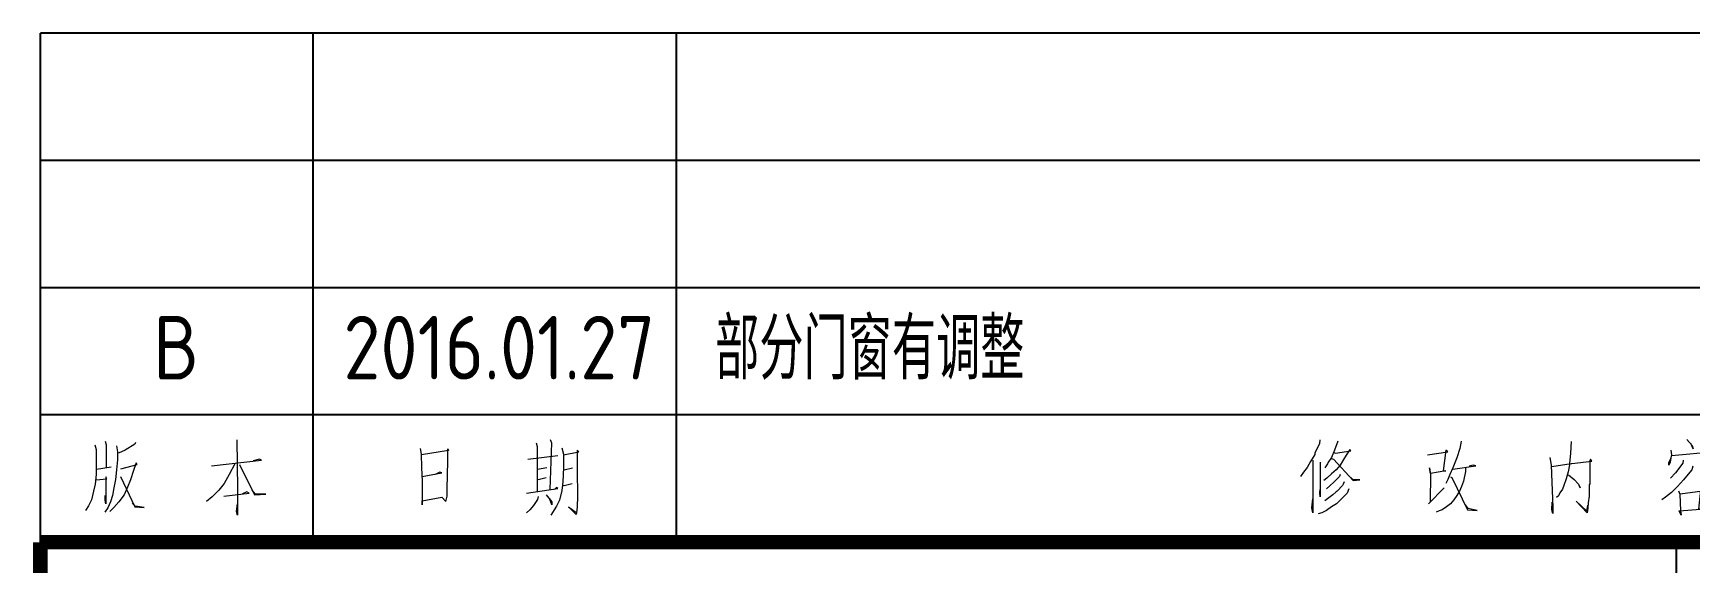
# Model space of a CAD drawing. Extents: x 93518 to 937116, y -359949 to 58022.
# Drawn here: x 749851 to 758966, y -183642 to -180729 of the extents above; entities that cross this region are included whole.
import ezdxf

# ---------------------------------------------------------------- set-up
doc = ezdxf.new("R2010")
doc.units = 0
doc.header["$LTSCALE"] = 1000
doc.header["$MEASUREMENT"] = 0
doc.layers.get('0').update_dxf_attribs({"color": 8, "linetype": 'CONTINUOUS'})
doc.layers.add('PUB_TEXT', color=8, linetype='CONTINUOUS')
doc.layers.add('Version', color=8, linetype='CONTINUOUS')
doc.styles.get("Standard").update_dxf_attribs({"font": 'GBENOR', "bigfont": 'GBCBIG'})

# ---------------------------------------------------------------- blocks, each defined once
blk = doc.blocks.new('GEDI_TQ_2012')
at = {"color": 2}
blk.add_line((-90, 0), (-90, 40), dxfattribs=at)
at = {"color": 2, "const_width": 0.8}
for points in [[(-180, 40), (0, 40)], [(-180, 0), (-180, 40)]]:
    blk.add_lwpolyline(points, dxfattribs=at)
blk = doc.blocks.new('GEDI_Version_2012')
at = {"layer": 'Version', "color": 2}
for p, q in [((-180, 0), (-180, 28)), ((0, 28), (-180, 28)), ((-165, 0), (-165, 28)), ((-145, 0), (-145, 28)), ((0, 21), (-180, 21)), ((0, 14), (-180, 14)), ((0, 7), (-180, 7)), ((0, 0), (-180, 0))]:
    blk.add_line(p, q, dxfattribs=at)
at = {"layer": 'Version', "color": 7, "lineweight": 0}
for points in [[(-176.429, 5.557), (-176.376, 5.362), (-176.376, 4.113)], [(-174.76, 5.489), (-174.813, 5.392), (-175.344, 5.063), (-175.703, 4.898)], [(-169.19, 5.624), (-169.16, 2.931), (-169.16, 1.487), (-169.22, 1.681), (-169.16, 2.108)], [(-151.951, 5.657), (-151.891, 5.462), (-151.973, 2.903)], [(-109.618, 5.624), (-109.64, 5.422), (-109.895, 4.898), (-109.895, 4.831), (-110.119, 4.442), (-110.314, 4.113), (-110.508, 3.851), (-110.673, 3.619)], [(-108.615, 5.557), (-108.81, 5.063), (-108.975, 4.666), (-109.169, 4.375), (-109.199, 4.307), (-109.334, 4.083)], [(-101.846, 5.557), (-101.905, 5.16), (-102.07, 4.636), (-102.294, 4.083), (-102.459, 3.716), (-102.571, 3.454), (-102.684, 3.23)], [(-95.794, 5.543), (-95.824, 4.892), (-95.877, 4.331), (-95.877, 4.264), (-95.959, 3.875), (-96.071, 3.478), (-96.183, 3.119), (-96.266, 2.925), (-96.408, 2.723), (-96.49, 2.558), (-96.602, 2.461)], [(-89.428, 5.654), (-89.122, 5.325), (-89.069, 5.13), (-89.211, 5.422)], [(-177.012, 5.362), (-176.93, 5.093), (-176.93, 4.307), (-176.93, 3.716), (-176.99, 3.192), (-177.072, 2.803), (-177.184, 2.34), (-177.349, 2.01), (-177.514, 1.748)], [(-175.815, 5.295), (-175.763, 4.966), (-175.763, 4.539), (-175.815, 3.978), (-175.875, 3.454), (-175.957, 2.998), (-176.04, 2.571), (-176.152, 2.212), (-176.294, 1.883), (-176.459, 1.651)], [(-170.582, 4.21), (-167.828, 4.509), (-167.941, 4.569), (-168.3, 4.472)], [(-159.112, 5.163), (-159.052, 4.834), (-159.029, 4.115), (-158.999, 3.36), (-158.999, 3.262), (-158.999, 2.739), (-158.999, 2.05), (-158.999, 2.275), (-157.915, 2.477), (-157.69, 2.245), (-157.63, 2.537), (-157.63, 2.933), (-157.608, 3.689), (-157.578, 4.474), (-157.578, 5.133), (-157.548, 5.036), (-159.029, 4.804)], [(-153.178, 4.572), (-151.532, 4.774)], [(-152.729, 5.462), (-152.669, 5.26), (-152.669, 2.806)], [(-151.307, 5.2), (-151.225, 4.834), (-151.225, 4.115), (-151.255, 3.33), (-151.307, 2.836), (-151.449, 2.312), (-151.614, 1.983), (-151.921, 1.489)], [(-151.225, 4.804), (-150.387, 4.968), (-150.469, 5.066), (-150.469, 4.048), (-150.469, 3.981), (-150.447, 2.507), (-150.469, 1.953), (-150.499, 1.624), (-150.529, 1.527), (-150.948, 1.953), (-150.552, 1.654)], [(-108.862, 4.936), (-108.75, 4.898), (-107.912, 5.033), (-107.972, 5.093), (-108.249, 4.636), (-108.503, 4.24), (-108.72, 3.978), (-108.975, 3.754), (-109.221, 3.522), (-109.394, 3.387)], [(-108.975, 4.607), (-108.862, 4.569), (-107.777, 3.387), (-107.411, 3.424), (-107.777, 3.424), (-107.912, 3.552)], [(-103.686, 4.801), (-102.571, 4.966), (-102.684, 5.063), (-102.826, 3.918), (-102.684, 3.918), (-103.521, 3.784), (-103.574, 4.083), (-103.521, 3.716), (-103.544, 2.242)], [(-96.961, 4.66), (-96.879, 4.234), (-96.797, 1.907), (-96.797, 1.578), (-96.849, 1.772), (-96.827, 2.199)], [(-96.849, 4.167), (-95.794, 4.331), (-95.742, 4.331), (-94.649, 4.466), (-94.732, 4.563), (-94.762, 4.496), (-94.762, 3.807), (-94.762, 3.216), (-94.792, 3.149), (-94.792, 2.595), (-94.792, 2.528), (-94.844, 2.169), (-94.874, 1.87), (-94.904, 1.608), (-95.517, 2.266), (-94.934, 1.705), (-94.874, 2.034)], [(-90.296, 5.063), (-90.266, 4.801), (-90.296, 4.636), (-90.349, 4.405), (-90.408, 4.24), (-90.408, 4.375), (-90.296, 4.607)], [(-90.266, 4.771), (-87.872, 4.996), (-87.954, 5.063), (-88.343, 4.442)], [(-176.907, 4.015), (-176.099, 4.143)], [(-175.568, 4.045), (-174.678, 4.277), (-174.73, 4.375), (-174.872, 3.948), (-175.037, 3.424), (-175.202, 3.028), (-175.396, 2.601), (-175.68, 2.212), (-175.957, 1.913), (-176.182, 1.681)], [(-169.302, 4.307), (-169.609, 3.716), (-169.886, 3.23), (-170.193, 2.863), (-170.559, 2.504), (-170.866, 2.242)], [(-169.055, 4.277), (-168.217, 2.601), (-167.604, 2.639), (-168.188, 2.669), (-168.352, 2.863)], [(-158.999, 3.622), (-157.915, 3.816), (-158.027, 3.853), (-158.274, 3.719)], [(-152.647, 4.018), (-152.145, 4.115)], [(-151.195, 3.981), (-150.724, 4.085)], [(-110.007, 4.509), (-110.007, 1.621), (-110.059, 1.883), (-110.007, 2.377)], [(-109.588, 4.405), (-109.588, 2.504), (-109.618, 2.736), (-109.588, 2.901)], [(-108.503, 3.716), (-108.526, 3.619), (-108.556, 3.589), (-108.832, 3.327), (-109.057, 3.095), (-109.251, 2.931)], [(-101.599, 4.083), (-101.599, 3.881), (-101.711, 3.357), (-101.823, 3.065), (-101.928, 2.803), (-102.07, 2.571), (-102.235, 2.34), (-102.429, 2.108), (-102.654, 1.95), (-102.878, 1.786), (-103.043, 1.719), (-103.215, 1.651)], [(-102.294, 4.015), (-101.037, 4.21), (-101.18, 4.24), (-101.404, 4.18)], [(-95.936, 3.71), (-95.63, 3.448), (-95.375, 3.186), (-95.293, 2.984), (-95.345, 3.119)], [(-89.099, 4.18), (-89.152, 3.978), (-89.264, 3.851), (-89.6, 3.424), (-89.93, 3.065), (-90.266, 2.736), (-90.603, 2.474), (-90.798, 2.34)], [(-89.623, 4.509), (-89.653, 4.345), (-90.042, 3.813), (-90.326, 3.522)], [(-176.93, 3.424), (-176.346, 3.492), (-176.406, 3.589), (-176.406, 2.108), (-176.429, 2.31), (-176.429, 2.571)], [(-175.598, 3.619), (-174.813, 1.95), (-174.289, 1.913), (-174.79, 1.98), (-174.925, 2.175)], [(-169.916, 2.534), (-168.524, 2.699), (-168.636, 2.766), (-168.883, 2.669)], [(-153.26, 2.701), (-151.532, 2.963), (-151.614, 3.001), (-151.726, 2.903)], [(-152.617, 3.457), (-152.168, 3.554)], [(-151.255, 3.128), (-151.195, 3.128), (-150.754, 3.232)], [(-108.024, 2.931), (-108.114, 2.699), (-108.413, 2.377), (-108.698, 2.108), (-108.975, 1.95), (-109.251, 1.748), (-109.506, 1.621), (-109.7, 1.554)], [(-108.279, 3.327), (-108.331, 3.192), (-108.361, 3.125), (-108.668, 2.803), (-108.72, 2.766), (-108.892, 2.601), (-109.117, 2.437), (-109.334, 2.272)], [(-103.634, 2.108), (-102.766, 2.998)], [(-102.429, 3.589), (-102.347, 3.552), (-101.486, 1.786), (-100.955, 1.748), (-101.456, 1.846), (-101.599, 2.048)], [(-89.877, 2.833), (-89.817, 2.639), (-89.765, 1.719), (-89.735, 1.487), (-89.847, 1.719), (-88.68, 1.816), (-88.762, 1.816), (-88.65, 2.863), (-88.568, 2.803), (-89.795, 2.639)], [(-152.617, 2.507), (-152.647, 2.342), (-152.871, 2.013), (-153.066, 1.788), (-153.26, 1.624)], [(-152.168, 2.604), (-151.868, 2.215), (-151.868, 2.05), (-151.973, 2.342)]]:
    blk.add_lwpolyline(points, dxfattribs=at)

msp = doc.modelspace()

# ---------------------------------------------------------------- block references
at = {"xscale": 100, "yscale": 100, "zscale": 100}
for name, p in [('GEDI_Version_2012', (767891.4, -183528.9)), ('GEDI_TQ_2012', (767891.4, -187528.9))]:
    msp.add_blockref(name, p, dxfattribs=at)

# ---------------------------------------------------------------- texts
at = {"layer": 'PUB_TEXT'}
for s, height, p in [('B', 350, (750511.9, -182633.9)), ('2016.01.27', 350, (751558.4, -182633.9)), ('部分门窗有调整', 337.59, (753603.3, -182633.9))]:
    msp.add_text(s, height=height, dxfattribs=at).set_placement(p)

doc.saveas('drawing.dxf')
